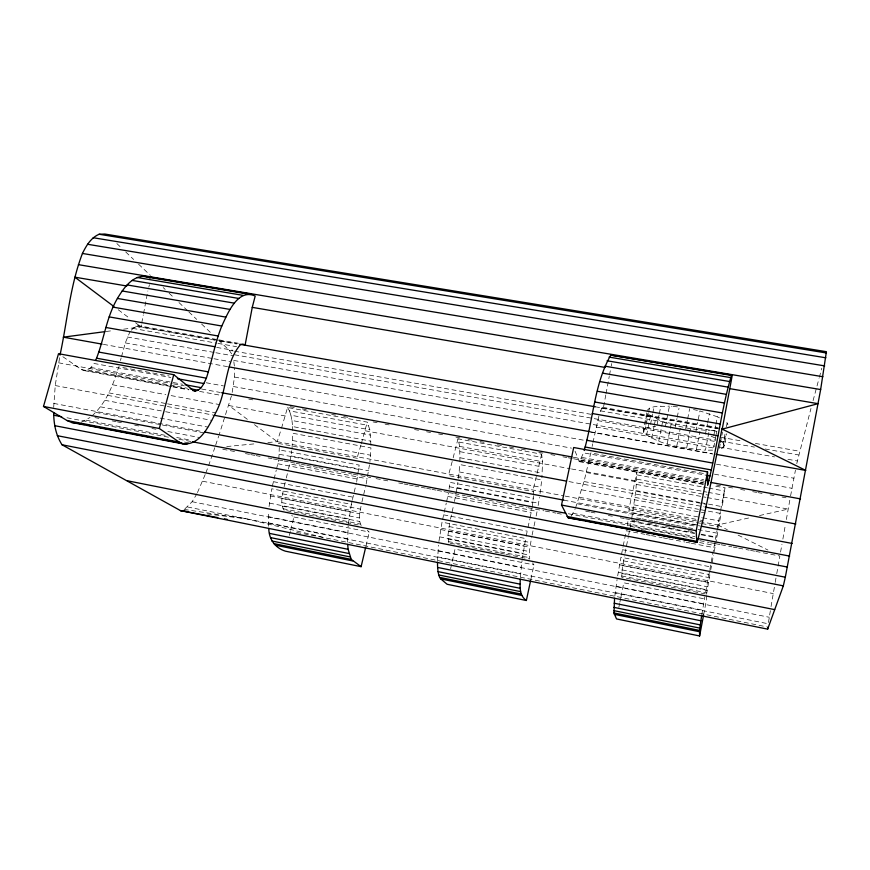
<?xml version="1.0" encoding="UTF-8"?>
<svg xmlns="http://www.w3.org/2000/svg" width="870" height="870" viewBox="0 0 870 870"><rect width="100%" height="100%" fill="white"/><g stroke="black" fill="none" stroke-linecap="round" stroke-linejoin="round"><path stroke-width="0.65" stroke-dasharray="4.35 3.26" d="M370.946 445.222L369.826 429.813L367.249 422.135L287.568 407.486L281.315 428.834M448.887 542.945L447.909 535.452L449.888 521.75M53.69 407.334L55.234 385.551L60.008 355.112M703.591 615.014L706.57 599.31L706.592 595.461M232.181 392.403L234.487 377.069L234.585 368.173M437.479 561.367L438.48 545.24M347.619 542.119L348.163 525.882M278.846 459.012L279.292 447.463M284.088 510.179C279.966 504.089 282.402 495.9 283.511 489.179M292.048 448.137L292.853 433.282L370.946 447.919L369.935 461.6M631.729 518.553L635.872 490.56L636.981 471.725L629.119 508.189L628.814 515.094M459.925 461.861L459.686 446.419L457.968 438.817L541.651 454.194L542.543 461.742L541.912 477.652M268.645 526.209L268.656 511.375M505.872 554.266L529.732 559.008L529.373 551.569L531.526 537.725M705.276 593.905L621.745 577.299L622.115 569.904L624.464 555.93M356.7 481.632L359.147 465.08L279.531 449.942M532.179 507.536L533.549 495.726M361.18 525.502C357.798 519.075 360.278 511.201 361.333 504.415M520.412 576.951L522.054 560.519M449.094 489.147L449.801 482.328L533.419 498.227M458.446 478.359L459.806 464.569L541.738 479.925L539.857 495.117M269.058 506.579L271.744 488.777L351.371 504.382L352.176 500.783M706.603 594.166L710.203 572.71M717.217 529.297L720.382 511.669M348.424 523.544L351.371 504.382M614.851 595.983L617.091 579.453M700.959 502.697L722.22 506.666L724.982 487.896L712.976 485.688M438.915 541.542L442.036 522.163L525.676 538.552L522.391 558.149M290.091 461.241L291.711 450.747M366.129 484.057L369.815 462.883M456.261 492.268L457.892 482.317M768.471 622.485L770.82 607.869M538.149 505.524L539.487 497.422M617.678 575.853L620.952 557.235L708.898 574.472L705.472 593.296M709.866 569.382L717.021 530.559M701.807 614.688L704.82 596.929M771.037 606.575L775.007 583.618M718.609 527.644L721.067 513.539L699.882 509.57M775.224 582.378L776.312 576.147M776.758 573.635L779.868 556.017L755.889 551.417M780.564 552.102L781.956 544.283M782.88 539.074L785.414 524.73M786.339 519.51L790.101 498.532M454.434 501.479L456.054 493.431M714.216 551.558L718.37 528.96M790.569 495.976L795.43 470.235M605.792 394.936L603.323 408.204L602.682 407.312L601.736 408.215L599.821 412.967M606.042 393.599L609.261 376.351M609.5 375.024L610.74 368.38M708.898 574.472L709.626 570.655M720.643 510.342L724.982 487.896M710.681 570.209L713.53 555.19M123.583 329.186L141.005 326.881L141.516 324.227M141.767 322.89L143.289 314.907M143.55 313.581L147.856 290.961M720.208 444.048L719.196 449.322L723.046 447.822L724.46 445.723L726.754 433.717M720.458 442.732L722.481 432.205M724.46 445.723L723.285 443.124L725.46 431.803M726.417 426.768L727.146 422.994L725.297 421.471M723.046 447.822L725.841 433.249M646.769 412.902L643.289 430.074L643.691 432.51C660.743 446.103 684.396 448.028 705.429 450.192L709.202 430.661L716.967 430.487M713.737 435.848L715.695 425.691M715.945 424.419L717.413 416.795L699.937 410.955L697.936 421.156M715.966 435.718L713.193 450.116L705.429 450.192M716.217 434.413L716.717 431.792M530.145 517.454L531.94 508.765M628.662 535.061L631.326 520.88L694.51 532.94M695.946 431.357L697.686 422.439M696.391 449.54L699.926 431.389M705.439 434.108L707.419 423.918M707.669 422.646L709.398 413.728M621.452 554.723L622.942 547.176M685.636 429.073L687.387 420.145M687.648 418.872L689.649 408.672M686.626 448.213L690.432 428.812L709.202 430.661M675.218 427.387L676.98 418.481M677.23 417.208L679.002 408.302M676.719 446.299L680.296 428.214M446.582 501.696L448.507 492.779M658.721 441.155L662.603 421.732L650.521 415.708L647.682 412.826L645.551 423.331M665.387 426.42L669.432 406.138L671.89 406.366M667.225 443.896L670.052 429.682M670.313 428.388L671.085 424.517L662.603 421.732M643.289 430.074L645.42 428.127L645.964 425.474M646.236 424.147L648.378 413.511M648.65 412.184L649.455 408.193L654.066 406.747L669.432 406.138M623.203 545.914L626.269 530.743L644.877 534.321M646.562 435.283L650.521 415.708M650.521 424.31L652.543 414.272M652.794 413.022L654.066 406.747M624.997 553.276L628.205 537.421M651.684 438.23L654.033 426.539M654.294 425.234L655.61 418.742M618.853 607.325L619.625 603.454M619.886 602.16L620.669 598.288M620.93 597.005L623.779 582.802L706.57 599.31M657.057 424.962L659.079 414.881M659.34 413.62L660.852 406.051M796.757 463.612L810.981 408.421M536.137 516.019L537.084 511.375L455.641 495.737M643.691 432.51L645.29 424.636M526.176 536.083L527.731 528.645M276.573 468.876L278.596 460.197M592.133 446.44L592.666 443.852M592.938 442.558L599.115 415.088M611.24 365.987L611.74 363.584M442.558 519.716L446.288 503.001M532.081 535.126L533.756 527.318M534.039 526.013L535.431 519.51M530.863 579.387L533.962 564.88L532.549 562.923M541.651 454.194L533.082 490.027L533.614 494.475M528.003 527.405L529.873 518.694M352.437 499.576L356.385 482.926M288.459 469.093L289.623 463.873L367.281 478.783M450.627 568.654L455.01 549.133L533.962 564.88M450.464 519.183L453.661 505.057M457.968 438.817L452.552 460.208M272.288 486.395L276.258 470.159M575.494 508.058L584.042 481.534L590.774 452.911L705.744 473.878M365.955 546.142L369.293 532.038L367.271 530.406M361.931 501.881L365.552 486.7M361.3 443.798L367.249 422.135M289.362 535.409L290.341 531.461M290.656 530.145L293.908 516.997L291.722 515.486M284.131 486.678L286.002 479.185M286.317 477.945L287.872 471.692M231.442 395.937L219.077 434.935M813.069 400.646L819.007 378.591M819.355 377.286L821.802 368.206M452.215 461.47L448.789 474.096L449.475 475.77L533.506 491.68M120.441 360.517L121.137 357.994M121.485 356.743L125.302 342.9L129.837 332.035M148.792 287.165L149.466 284.697M360.919 445.103L357.429 456.826L358.386 458.533L278.389 443.395L277.204 441.655L253.605 424.005M267.906 442.558L277.204 441.655L280.901 430.117M575.048 451.193L579.485 461.698L583.52 452.857L707.408 475.477M215.651 445.157L218.653 436.218M208.561 465.733L214.792 447.713M91.926 415.969C106.096 403.18 113.394 384.714 118.701 366.803L169.117 375.992M197.457 492.583L205.385 474.074M205.831 472.878L208.104 466.929M571.22 516.204L575.07 509.135M184.94 508.798L192.129 501.718L196.935 493.725M131.25 330.198L135.6 326.196L138.45 325.706L217.794 339.648M62.879 356.733L81.41 369.587L84.412 370.653L87.674 369.924L90.958 367.477L94.058 363.486L170.803 377.504M647.302 410.259L649.455 408.193M81.149 422.254L89.991 417.524M645.42 428.127L655.675 426.322M565.098 496.085L717.793 524.958L750.386 517.606M759.51 515.551L788.187 509.08L723.242 497.053M106.162 331.492L112.872 330.611M226.744 446.549L255.954 443.711M673.119 406.475L678.024 406.921M207.201 513.92L246.003 518.748L325.869 537.986L766.514 626.813M184.081 509.396L246.003 518.748M219.12 339.887L238.956 343.367M602.682 407.312L718.141 427.616M138.45 325.706L141.005 326.881L237.075 343.78M595.297 406.79L720.882 428.888M135.6 326.196L217.913 340.681M219.24 340.92L236.499 343.954M601.736 408.215L717.696 428.616M132.664 328.36L216.597 343.161M217.924 343.389L236.575 346.684M600.518 410.857L716.956 431.389M216.684 347.413L232.714 350.24M218.392 339.974L229.223 350.273L233.236 350.98M234.574 351.219L591.132 414.348M720.664 437.284L742.034 441.068M755.388 443.428L799.454 451.236M234.563 354.775L715.716 440.209M721.056 441.166L754.475 447.093M765.165 448.996L798.573 454.934M127.324 337.005L214.585 352.513M215.901 352.752L233.095 355.808M597.636 420.601L717.456 441.906M233.704 360.408L714.487 446.19M719.838 447.137L774.594 456.913M787.948 459.295L797.29 460.959M125.302 342.9L212.661 358.516M213.976 358.755L229.865 361.594M596.178 427.039L713.487 448.006M103.421 344.368L227.842 366.705M590.393 431.77L712.139 453.629M589.958 431.966L712.867 454.031M234.487 377.069L585.608 440.557M716.445 464.21L793.886 478.217M233.41 386.519L571.492 448.126M714.477 474.183L791.983 488.309M206.266 382.767L223.514 385.921M90.958 367.477L171.912 382.311M173.25 382.55L182.537 384.257M581.986 457.457L703.634 479.751M58.594 362.801L172.227 383.648M173.565 383.887L184.255 385.856M201.633 389.042L220.349 392.479M573.265 457.218L704.276 481.251M248.809 399.123L252.822 399.863M290.243 406.736L294.256 407.464M302.271 408.943L306.283 409.672M331.677 414.337L335.689 415.077M343.704 416.545L347.717 417.285M373.11 421.95L377.123 422.689M385.138 424.158L389.151 424.897M414.544 429.562L418.546 430.291M426.572 431.77L430.574 432.51M438.6 433.978L442.612 434.717M455.967 437.164L459.98 437.904M468.006 439.383L472.008 440.111M480.033 441.59L484.035 442.319M497.401 444.777L501.414 445.516M509.428 446.984L513.441 447.724M521.456 449.192L525.469 449.931M538.834 452.389L542.847 453.118M550.862 454.597L554.875 455.336M562.89 456.804L566.903 457.544M568.24 457.783L572.253 458.523M573.58 458.773L703.232 482.578M716.586 485.036L720.599 485.764M728.625 487.243L732.627 487.972M740.653 489.451L744.655 490.191M752.68 491.659L756.682 492.398M758.02 492.637L762.033 493.377M770.048 494.845L774.061 495.585M782.076 497.064L786.088 497.792M87.674 369.924L187.572 388.27M580.616 460.48L704.167 483.176M81.41 369.587L171.662 386.28M172.967 386.421L188.931 389.455M199.556 391.402L220.806 395.317M578.68 461.002L703.808 484.111M84.412 370.653L171.629 386.682M172.956 386.933L188.812 389.847M579.485 461.698L706.288 485.014M287.568 407.486L289.416 410.847L368.717 425.463M458.979 442.09L542.238 457.435M637.079 474.911L702.057 486.885M703.384 487.135L707.364 487.863M708.691 488.113L724.601 491.039M289.416 410.847L290.885 415.218L369.826 429.813M459.686 446.419L542.543 461.742M636.916 479.185L706.853 492.115M708.169 492.355L724.003 495.291M285.414 416.012L228.94 405.55L248.244 419.992M365.172 430.77L570.22 468.734M571.546 468.973L635.154 480.751M112.556 384.768L165.811 394.632M171.14 395.611L219.055 404.496M586.336 472.519L708.474 495.15M290.885 415.218L291.961 420.493L370.576 435.087M460.056 451.693L542.554 467.005M636.514 484.449L705.864 497.314M707.201 497.564L723.198 500.533M291.961 420.493L292.624 426.561L370.946 441.166M460.089 457.783L542.282 473.117M635.872 490.56L699.632 502.447M108.848 392.892L166.246 403.604M167.584 403.854L215.64 412.815M584.042 481.534L702.568 503.654M703.906 503.904L706.57 504.393M55.234 385.551L165.996 406.257M167.323 406.507L212.693 414.99M568.98 481.588L703.754 506.786M635.013 497.412L698.556 509.32M104.77 400.287L164.31 411.466M165.626 411.717L211.943 420.406M581.725 489.832L704.754 512.941M292.657 440.524L370.566 455.206M459.197 471.91L540.922 487.309M633.958 504.85L701.296 517.541M702.612 517.791L719.773 521.021M100.387 406.823L207.995 427.137M579.431 497.281L699.067 519.879M700.393 520.129L703.058 520.63M277.204 441.655L563.76 495.835M629.238 509.798L700.48 523.283M701.796 523.533L717.619 526.535M296.518 532.451L309.861 534.963M311.199 535.213L325.869 537.986M632.718 512.724L699.926 525.469M53.701 403.397L201.927 431.509M563.793 500.141L699.991 525.969M95.765 412.38L161.167 424.788M162.505 425.049L203.884 432.901M577.201 503.763L696.217 526.35M636.677 517.867L640.668 518.629M642.006 518.879L647.334 519.89M648.661 520.151L652.663 520.912M653.99 521.163L657.992 521.924M659.319 522.174L664.647 523.185M665.985 523.435L669.976 524.197M671.314 524.458L675.305 525.219M676.643 525.469L680.634 526.23M681.971 526.481L687.3 527.492M688.627 527.753L692.629 528.503M697.957 529.525L716.608 533.071M94.939 417.622L98.919 418.383M112.176 420.906L116.145 421.656M117.472 421.917L121.452 422.668M134.698 425.202L138.678 425.952M151.935 428.486L155.904 429.236M167.834 431.509L199.643 437.577M585.706 511.168L589.697 511.919M591.034 512.18L595.026 512.941M608.326 515.475L612.317 516.236M620.299 517.759L624.29 518.52M625.617 518.77L629.608 519.531M630.935 519.781L634.926 520.543M636.264 520.804L638.917 521.304M648.237 523.077L656.219 524.599M665.528 526.383L674.837 528.155M688.148 530.689L692.139 531.45M291.026 455.967L368.706 470.79M457.098 487.646L538.573 503.186M701.089 534.191L716.891 537.203M279.411 454.303L358.918 469.474M449.442 486.743L532.929 502.675M694.554 533.517L628.042 520.825L627.216 525.741L695 538.715M701.198 534.789L715.836 537.584M690.432 428.812L671.085 424.517M86.065 420.177L166.04 435.478M176.697 437.512L191.356 440.318M573.058 513.311L694.956 536.627M67.001 417.774L169.661 437.425M179.002 439.209L190.998 441.503M568.327 513.735L694.989 537.986M222.785 449.246L237.445 452.052M245.438 453.585L249.44 454.357M250.777 454.608L254.769 455.369M256.106 455.63L260.097 456.391M268.101 457.924L272.092 458.697M273.43 458.947L277.432 459.719M278.759 459.969L282.761 460.741M284.088 460.991L289.427 462.013M290.754 462.274L294.756 463.036M296.083 463.297L300.085 464.058M301.422 464.319L305.413 465.08M306.751 465.341L312.08 466.353M313.417 466.614L317.409 467.375M318.746 467.636L352.067 474.019M353.394 474.28L370.718 477.597M376.047 478.62L390.706 481.425M398.71 482.959L402.701 483.731M404.039 483.981L408.041 484.753M409.368 485.003L413.37 485.775M414.696 486.025L420.036 487.048M421.363 487.309L425.365 488.07M426.691 488.331L430.693 489.092M432.031 489.353L436.022 490.114M437.36 490.365L442.689 491.387M444.026 491.648L448.017 492.409M449.355 492.67L453.346 493.431M454.684 493.692L465.341 495.737M466.679 495.987L526.654 507.482M527.981 507.743L543.978 510.81M545.305 511.06L555.973 513.104M557.3 513.354L561.302 514.126M641.266 529.449L645.268 530.221M699.904 540.694L709.235 542.478M710.572 542.739L714.564 543.5M715.901 543.761L719.903 544.522M721.23 544.783L731.898 546.828M733.225 547.078L737.227 547.839M738.554 548.1L749.222 550.144M750.549 550.395L754.551 551.167M184.473 442.058L189.769 443.08M699.556 542.554L715.336 545.588M277.856 463.764L357.32 479.044M447.778 496.433L531.211 512.473M646.203 534.582L650.194 535.344M651.521 535.605L662.157 537.649M663.484 537.899L667.475 538.671M668.802 538.921L684.755 541.988M686.082 542.249L690.062 543.01M691.4 543.271L713.998 547.611M273.376 481.654L352.97 497.172M443.602 514.833L527.198 531.135M622.431 549.699L710.344 566.838M282.543 493.845L360.376 509.135M448.931 526.524L530.58 542.565M623.529 560.835L709.278 577.68M202.656 481.219L773.267 593.579M270.407 495.976L350.023 511.669M440.677 529.536L524.295 546.023M619.549 564.793L707.484 582.128M281.989 498.434L359.767 513.757M448.257 531.211L529.841 547.295M622.735 565.609L708.408 582.498M281.869 502.621L359.538 517.976M447.909 535.452L529.373 551.569M622.115 569.904L707.669 586.826M269.395 503.11L348.946 518.879M439.524 536.833L523.077 553.385M618.255 572.253L706.114 589.664M282.206 506.122L359.712 521.489M447.898 538.976L529.188 555.093M621.735 573.439L707.092 590.36M282.957 508.7L360.278 524.055M448.235 541.531L529.308 557.626M621.604 575.962L706.734 592.861M286.741 510.712L359.854 525.241M450.214 543.206L499.249 552.95M500.576 553.211L504.546 554.005M293.908 516.997L369.293 532.038M268.395 516.671L347.685 532.549M437.958 550.612L521.228 567.283M616.08 586.271L703.634 603.802M192.129 501.718L769.276 617.276M268.417 522.837L347.521 538.747M437.577 556.854L520.63 573.558M615.242 592.579L702.558 610.131M187.528 506.982L768.275 623.79M693.51 409.531L697.359 410.39M711.192 436.262L715.521 438.143M717.793 524.947L727.342 529.732M738.086 535.104L767.938 550.047M717.413 416.795L719.425 417.85M118.233 309.763L130.163 318.735M135.589 322.803L141.005 326.881M719.566 440.187L723.285 443.124M116.884 243.567L121.811 248.254M125.758 251.995L133.643 259.488M138.569 264.165L150.39 275.399M163.201 287.568L165.169 289.438M169.117 293.179L174.043 297.855M178.97 302.542L187.844 310.96M188.823 311.895L196.707 319.388M201.633 324.064L210.507 332.492M229.223 350.273L231.888 354.297M727.146 422.994L727.907 424.81M233.856 361.702L234.443 366.879M292.624 426.561L292.755 430.596"/><path stroke-width="1.3" d="M60.008 355.112C67.327 321.226 69.959 286.002 82.432 253.453C86.25 245.808 90.861 237.727 99.126 234.258L104.846 234.041L826.402 351.697L820.649 389.553L785.316 577.201L783.326 585.858L767.655 629.14L180.449 510.592L62.031 444.777C55.854 435.239 53.722 423.799 53.679 412.587M729.723 388.64L818.104 403.68L722.22 429.117L722.122 428.312L704.754 512.941L697.229 542.217L568.164 517.813L561.52 505.068L573.689 447.517L707.549 471.888L707.625 485.264C717.141 449.061 720.708 411.369 731.431 375.448L731.909 375.057L732.061 376.405L722.22 429.117L805.794 470.431L716.151 454.347M703.591 615.014L699.611 635.959L616.515 618.94L613.937 612.948L614.579 598.255M530.58 580.714L526.361 600.496C519.151 595.656 520.01 586.717 520.271 579.213M699.611 635.959L699.545 630.402L701.622 615.819M767.655 629.14L767.84 627.074M252.256 307.36L245.079 345.194L242.926 344.074L240.479 344.65C224.362 363.236 227.429 391.511 215.64 412.815C209.05 425.647 200.209 445.581 182.896 443.841L71.579 422.472L67.088 420.547L43.5 406.442L58.518 353.709L173.75 374.687L192.879 390.075L195.424 391.065C201.546 389.923 204.015 383.159 206.353 378.167C211.986 360.93 214.966 342.878 221.796 326.022C227.603 313.689 237.608 288.09 255.193 296.05L252.256 307.36L605.389 367.477M696.75 542.499L696.207 530.711L707.549 471.888M584.151 450.508C593.362 419.112 594.232 383.898 610.773 355.134L731.909 375.057M268.797 528.449C268.786 539.052 275.116 548.013 285.469 551.188L361.104 566.674L365.65 547.426M182.896 443.841L179.1 442.036L159.319 428.497L173.75 374.687M95.678 360.343C104.052 340.159 106.194 317.55 117.428 298.432C123.638 288.122 132.98 274.42 146.812 276.573L251.539 294.201M104.824 331.666L63.282 337.168L102.084 344.128M568.164 517.813L582.867 520.271M71.579 422.472L76.288 423.037M187.137 511.429L180.449 510.592L217.804 517.628M99.126 234.258L826.5 352.992M93.199 237.727L825.924 357.809M87.5 244.263L824.695 365.9M82.432 253.453L822.9 376.732M78.409 264.654L820.649 389.553M142.125 276.214L247.548 293.973M610.773 355.134L731.431 375.448M137.199 277.497L243.306 295.398M609.065 357.091L730.626 377.602M132.153 280.412L238.913 298.475M607.086 360.789L729.506 381.517M127.096 284.925L234.465 303.184M604.878 366.172L728.103 387.128M126.792 286.002L74.831 277.16L113.883 306.501M122.148 290.971L230.05 309.437M602.486 373.154L726.439 394.36M117.428 298.432L225.798 317.104M599.963 381.571L724.536 403.038M113.056 307.132L221.796 326.022M597.375 391.261L722.459 412.989M109.141 316.887L218.163 335.994M594.786 401.994L720.24 423.984M239.739 344.248L595.297 406.79M105.792 327.446L214.988 346.76M592.252 413.511L717.946 435.739M229.18 366.944L589.055 431.531M98.908 352.1L208.365 371.881M586.641 440.253L712.693 463.047M96.766 358.244L206.353 378.167M585.108 446.995L711.334 469.93M177.415 378.711L203.884 383.539M707.408 475.477L710.072 475.966M185.19 384.736L201.111 387.661M706.309 480.24L708.985 480.729M221.687 392.718L571.927 456.967M710.953 482.469L800.52 498.901M190.236 388.76L198.229 390.228M192.781 390.576L195.424 391.065M214.031 415.24L566.316 481.088M705.091 507.036L795.832 524.001M224.471 518.89L227.146 519.39M204.591 432.009L563.793 500.141M701.329 526.219L792.135 543.446M43.5 406.442L159.319 428.497M561.52 505.068L696.207 530.711M53.668 415.218L61.661 416.752M192.335 441.764L565.663 513.224M697.664 538.497L789.655 556.104M67.088 420.547L179.1 442.036M567.012 516.454L696.555 541.303M77.626 423.288L84.292 424.571M86.956 425.082L106.945 428.921M109.609 429.432L129.597 433.271M132.262 433.782L186.909 444.265M585.532 520.782L605.476 524.61M608.141 525.121L628.086 528.949M630.739 529.46L650.684 533.288M653.348 533.799L673.293 537.627M675.957 538.138L697.229 542.217M54.712 425.68L787.459 567.066M57.279 435.685L785.316 577.201M62.031 444.777L783.326 585.858M127.314 480.762L774.67 609.62M269.515 533.397L348.13 549.318L351.23 559.366L361.104 566.674M437.458 562.498L437.621 567.447L520.14 584.161M614.122 603.204L700.839 620.767M270.559 537.606L348.892 553.516M437.621 567.447L438.045 571.623L520.249 588.327M613.861 607.347L700.23 624.888M271.908 540.999L349.936 556.876M438.045 571.623L438.719 574.961L520.586 591.622M613.796 610.61L699.795 628.118M273.528 543.522L351.23 559.366M438.719 574.961L439.633 577.397L521.141 594.025M613.937 612.948L699.545 630.402M275.388 545.164L352.752 560.954M439.633 577.397L440.775 578.92L521.913 595.482M614.285 614.329L699.48 631.718M526.361 600.496L447.115 584.27L440.775 578.92M146.812 276.573L150.075 278.03M347.674 544.37L348.13 549.318"/></g></svg>
